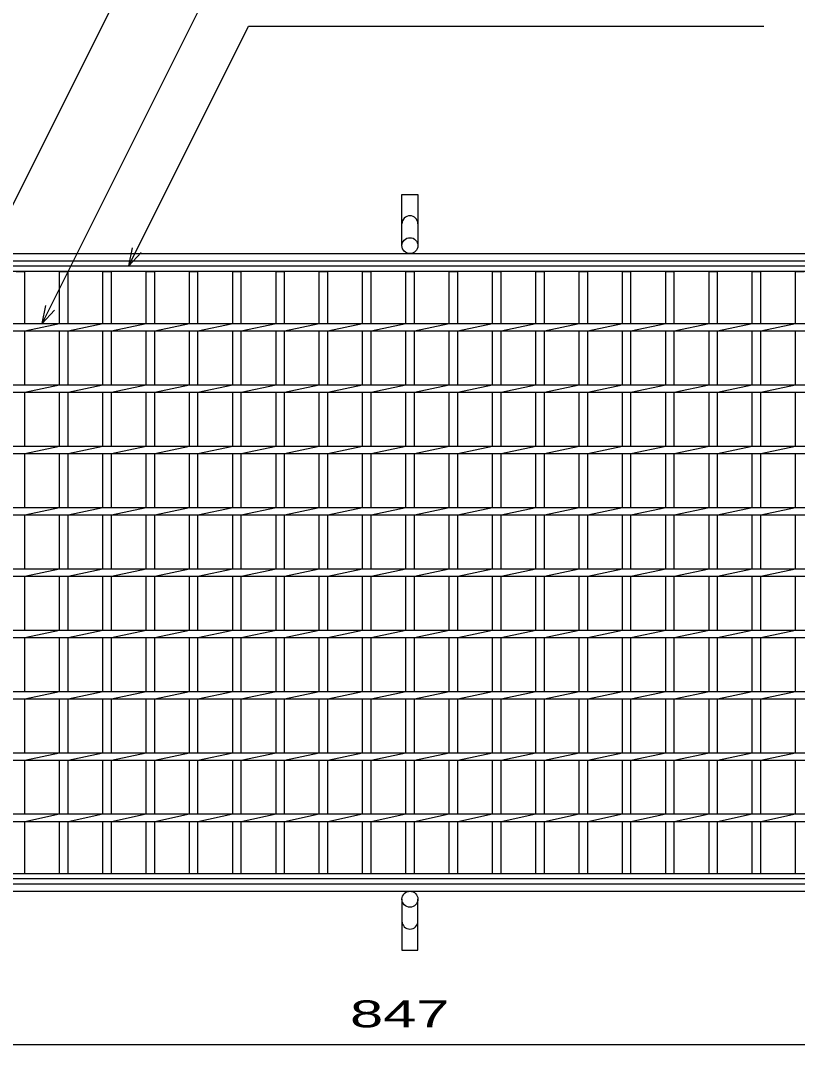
# Model space of a CAD drawing. Units: millimetres, scale not verified. Extents: x -1820 to 1731, y -1282 to 1054.
# Drawn here: x -1168 to -535, y -236 to 599 of the extents above; entities that cross this region are included whole.
import ezdxf
from ezdxf.enums import TextEntityAlignment as Align

# ---------------------------------------------------------------- set-up
doc = ezdxf.new("R2010")
doc.units = ezdxf.units.MM
doc.header["$LTSCALE"] = 10
for name, color, linetype, lineweight in [('16', 3, 'Continuous', 25), ('19', 6, 'Continuous', 25), ('22', 4, 'Continuous', 25)]:
    doc.layers.add(name, color=color, linetype=linetype, lineweight=lineweight)
doc.styles.add('ベクトル', font='')
doc.styles.get('ベクトル').set_extended_font_data('ベクトル')

msp = doc.modelspace()

# ---------------------------------------------------------------- linework, layer by layer
at = {"layer": '16'}
for p, q in [((-1348, 399), (-353, 399)), ((-353, 394.5), (-1348, 394.5)), ((-1171.5, 394.5), (-1164.5, 394.5)), ((-1164.5, 352), (-1164.5, 394.5)), ((-1136.2, 352), (-1136.2, 394.5)), ((-1136.2, 394.5), (-1129.2, 394.5)), ((-1129.2, 352), (-1129.2, 394.5)), ((-1100.9, 352), (-1100.9, 394.5)), ((-1100.9, 394.5), (-1093.9, 394.5)), ((-1093.9, 352), (-1093.9, 394.5)), ((-1065.6, 352), (-1065.6, 394.5)), ((-1065.6, 394.5), (-1058.6, 394.5)), ((-1058.6, 352), (-1058.6, 394.5)), ((-1030.3, 352), (-1030.3, 394.5)), ((-1030.3, 394.5), (-1023.3, 394.5)), ((-1023.3, 352), (-1023.3, 394.5)), ((-995, 352), (-995, 394.5)), ((-995, 394.5), (-988, 394.5)), ((-988, 352), (-988, 394.5)), ((-959.7, 352), (-959.7, 394.5)), ((-959.7, 394.5), (-952.7, 394.5)), ((-952.7, 352), (-952.7, 394.5)), ((-924.4, 352), (-924.4, 394.5)), ((-924.4, 394.5), (-917.4, 394.5)), ((-917.4, 352), (-917.4, 394.5)), ((-889.1, 352), (-889.1, 394.5)), ((-889.1, 394.5), (-882.1, 394.5)), ((-882.1, 352), (-882.1, 394.5)), ((-853.8, 352), (-853.8, 394.5)), ((-853.8, 394.5), (-846.8, 394.5)), ((-846.8, 352), (-846.8, 394.5)), ((-818.5, 352), (-818.5, 394.5)), ((-818.5, 394.5), (-811.5, 394.5)), ((-811.5, 352), (-811.5, 394.5)), ((-783.2, 352), (-783.2, 394.5)), ((-783.2, 394.5), (-776.2, 394.5)), ((-776.2, 352), (-776.2, 394.5)), ((-747.9, 352), (-747.9, 394.5)), ((-747.9, 394.5), (-740.9, 394.5)), ((-740.9, 352), (-740.9, 394.5)), ((-712.6, 352), (-712.6, 394.5)), ((-712.6, 394.5), (-705.6, 394.5)), ((-705.6, 352), (-705.6, 394.5)), ((-677.3, 352), (-677.3, 394.5)), ((-677.3, 394.5), (-670.3, 394.5)), ((-670.3, 352), (-670.3, 394.5)), ((-642, 352), (-642, 394.5)), ((-642, 394.5), (-635, 394.5)), ((-635, 352), (-635, 394.5)), ((-606.7, 352), (-606.7, 394.5)), ((-606.7, 394.5), (-599.7, 394.5)), ((-599.7, 352), (-599.7, 394.5)), ((-571.4, 352), (-571.4, 394.5)), ((-571.4, 394.5), (-564.4, 394.5)), ((-564.4, 352), (-564.4, 394.5)), ((-536.1, 352), (-536.1, 394.5)), ((-536.1, 394.5), (-529.1, 394.5)), ((-1242.1, 352), (-458.5, 352)), ((-1164.5, 346), (-1136.2, 352)), ((-1129.2, 346), (-1100.9, 352)), ((-1093.9, 346), (-1065.6, 352)), ((-1058.6, 346), (-1030.3, 352)), ((-1023.3, 346), (-995, 352)), ((-988, 346), (-959.7, 352)), ((-952.7, 346), (-924.4, 352)), ((-917.4, 346), (-889.1, 352)), ((-882.1, 346), (-853.8, 352)), ((-846.8, 346), (-818.5, 352)), ((-811.5, 346), (-783.2, 352)), ((-776.2, 346), (-747.9, 352)), ((-740.9, 346), (-712.6, 352)), ((-705.6, 346), (-677.3, 352)), ((-670.3, 346), (-642, 352)), ((-635, 346), (-606.7, 352)), ((-599.7, 346), (-571.4, 352)), ((-564.4, 346), (-536.1, 352)), ((-1242.1, 346), (-458.5, 346)), ((-1164.5, 302), (-1164.5, 346)), ((-1136.2, 302), (-1136.2, 346)), ((-1129.2, 302), (-1129.2, 346)), ((-1100.9, 302), (-1100.9, 346)), ((-1093.9, 302), (-1093.9, 346)), ((-1065.6, 302), (-1065.6, 346)), ((-1058.6, 302), (-1058.6, 346)), ((-1030.3, 302), (-1030.3, 346)), ((-1023.3, 302), (-1023.3, 346)), ((-995, 302), (-995, 346)), ((-988, 302), (-988, 346)), ((-959.7, 302), (-959.7, 346)), ((-952.7, 302), (-952.7, 346)), ((-924.4, 302), (-924.4, 346)), ((-917.4, 302), (-917.4, 346)), ((-889.1, 302), (-889.1, 346)), ((-882.1, 302), (-882.1, 346)), ((-853.8, 302), (-853.8, 346)), ((-846.8, 302), (-846.8, 346)), ((-818.5, 302), (-818.5, 346)), ((-811.5, 302), (-811.5, 346)), ((-783.2, 302), (-783.2, 346)), ((-776.2, 302), (-776.2, 346)), ((-747.9, 302), (-747.9, 346)), ((-740.9, 302), (-740.9, 346)), ((-712.6, 302), (-712.6, 346)), ((-705.6, 302), (-705.6, 346)), ((-677.3, 302), (-677.3, 346)), ((-670.3, 302), (-670.3, 346)), ((-642, 302), (-642, 346)), ((-635, 302), (-635, 346)), ((-606.7, 302), (-606.7, 346)), ((-599.7, 302), (-599.7, 346)), ((-571.4, 302), (-571.4, 346)), ((-564.4, 302), (-564.4, 346)), ((-536.1, 302), (-536.1, 346)), ((-1348, 302), (-353, 302)), ((-1164.5, 296), (-1136.2, 302)), ((-1129.2, 296), (-1100.9, 302)), ((-1093.9, 296), (-1065.6, 302)), ((-1058.6, 296), (-1030.3, 302)), ((-1023.3, 296), (-995, 302)), ((-988, 296), (-959.7, 302)), ((-952.7, 296), (-924.4, 302)), ((-917.4, 296), (-889.1, 302)), ((-882.1, 296), (-853.8, 302)), ((-846.8, 296), (-818.5, 302)), ((-811.5, 296), (-783.2, 302)), ((-776.2, 296), (-747.9, 302)), ((-740.9, 296), (-712.6, 302)), ((-705.6, 296), (-677.3, 302)), ((-670.3, 296), (-642, 302)), ((-635, 296), (-606.7, 302)), ((-599.7, 296), (-571.4, 302)), ((-564.4, 296), (-536.1, 302)), ((-1348, 296), (-353, 296)), ((-1164.5, 252), (-1164.5, 296)), ((-1136.2, 252), (-1136.2, 296)), ((-1129.2, 252), (-1129.2, 296)), ((-1100.9, 252), (-1100.9, 296)), ((-1093.9, 252), (-1093.9, 296)), ((-1065.6, 252), (-1065.6, 296)), ((-1058.6, 252), (-1058.6, 296)), ((-1030.3, 252), (-1030.3, 296)), ((-1023.3, 252), (-1023.3, 296)), ((-995, 252), (-995, 296)), ((-988, 252), (-988, 296)), ((-959.7, 252), (-959.7, 296)), ((-952.7, 252), (-952.7, 296)), ((-924.4, 252), (-924.4, 296)), ((-917.4, 252), (-917.4, 296)), ((-889.1, 252), (-889.1, 296)), ((-882.1, 252), (-882.1, 296)), ((-853.8, 252), (-853.8, 296)), ((-846.8, 252), (-846.8, 296)), ((-818.5, 252), (-818.5, 296)), ((-811.5, 252), (-811.5, 296)), ((-783.2, 252), (-783.2, 296)), ((-776.2, 252), (-776.2, 296)), ((-747.9, 252), (-747.9, 296)), ((-740.9, 252), (-740.9, 296)), ((-712.6, 252), (-712.6, 296)), ((-705.6, 252), (-705.6, 296)), ((-677.3, 252), (-677.3, 296)), ((-670.3, 252), (-670.3, 296)), ((-642, 252), (-642, 296)), ((-635, 252), (-635, 296)), ((-606.7, 252), (-606.7, 296)), ((-599.7, 252), (-599.7, 296)), ((-571.4, 252), (-571.4, 296)), ((-564.4, 252), (-564.4, 296)), ((-536.1, 252), (-536.1, 296)), ((-1348, 252), (-353, 252)), ((-1164.5, 246), (-1136.2, 252)), ((-1129.2, 246), (-1100.9, 252)), ((-1093.9, 246), (-1065.6, 252)), ((-1058.6, 246), (-1030.3, 252)), ((-1023.3, 246), (-995, 252)), ((-988, 246), (-959.7, 252)), ((-952.7, 246), (-924.4, 252)), ((-917.4, 246), (-889.1, 252)), ((-882.1, 246), (-853.8, 252)), ((-846.8, 246), (-818.5, 252)), ((-811.5, 246), (-783.2, 252)), ((-776.2, 246), (-747.9, 252)), ((-740.9, 246), (-712.6, 252)), ((-705.6, 246), (-677.3, 252)), ((-670.3, 246), (-642, 252)), ((-635, 246), (-606.7, 252)), ((-599.7, 246), (-571.4, 252)), ((-564.4, 246), (-536.1, 252)), ((-1348, 246), (-353, 246)), ((-1164.5, 202), (-1164.5, 246)), ((-1136.2, 202), (-1136.2, 246)), ((-1129.2, 202), (-1129.2, 246)), ((-1100.9, 202), (-1100.9, 246)), ((-1093.9, 202), (-1093.9, 246)), ((-1065.6, 202), (-1065.6, 246)), ((-1058.6, 202), (-1058.6, 246)), ((-1030.3, 202), (-1030.3, 246)), ((-1023.3, 202), (-1023.3, 246)), ((-995, 202), (-995, 246)), ((-988, 202), (-988, 246)), ((-959.7, 202), (-959.7, 246)), ((-952.7, 202), (-952.7, 246)), ((-924.4, 202), (-924.4, 246)), ((-917.4, 202), (-917.4, 246)), ((-889.1, 202), (-889.1, 246)), ((-882.1, 202), (-882.1, 246)), ((-853.8, 202), (-853.8, 246)), ((-846.8, 202), (-846.8, 246)), ((-818.5, 202), (-818.5, 246)), ((-811.5, 202), (-811.5, 246)), ((-783.2, 202), (-783.2, 246)), ((-776.2, 202), (-776.2, 246)), ((-747.9, 202), (-747.9, 246)), ((-740.9, 202), (-740.9, 246)), ((-712.6, 202), (-712.6, 246)), ((-705.6, 202), (-705.6, 246)), ((-677.3, 202), (-677.3, 246)), ((-670.3, 202), (-670.3, 246)), ((-642, 202), (-642, 246)), ((-635, 202), (-635, 246)), ((-606.7, 202), (-606.7, 246)), ((-599.7, 202), (-599.7, 246)), ((-571.4, 202), (-571.4, 246)), ((-564.4, 202), (-564.4, 246)), ((-536.1, 202), (-536.1, 246)), ((-1348, 202), (-353, 202)), ((-1164.5, 196), (-1136.2, 202)), ((-1129.2, 196), (-1100.9, 202)), ((-1093.9, 196), (-1065.6, 202)), ((-1058.6, 196), (-1030.3, 202)), ((-1023.3, 196), (-995, 202)), ((-988, 196), (-959.7, 202)), ((-952.7, 196), (-924.4, 202)), ((-917.4, 196), (-889.1, 202)), ((-882.1, 196), (-853.8, 202)), ((-846.8, 196), (-818.5, 202)), ((-811.5, 196), (-783.2, 202)), ((-776.2, 196), (-747.9, 202)), ((-740.9, 196), (-712.6, 202)), ((-705.6, 196), (-677.3, 202)), ((-670.3, 196), (-642, 202)), ((-635, 196), (-606.7, 202)), ((-599.7, 196), (-571.4, 202)), ((-564.4, 196), (-536.1, 202)), ((-1348, 196), (-353, 196)), ((-1164.5, 152), (-1164.5, 196)), ((-1136.2, 152), (-1136.2, 196)), ((-1129.2, 152), (-1129.2, 196)), ((-1100.9, 152), (-1100.9, 196)), ((-1093.9, 152), (-1093.9, 196)), ((-1065.6, 152), (-1065.6, 196)), ((-1058.6, 152), (-1058.6, 196)), ((-1030.3, 152), (-1030.3, 196)), ((-1023.3, 152), (-1023.3, 196)), ((-995, 152), (-995, 196)), ((-988, 152), (-988, 196)), ((-959.7, 152), (-959.7, 196)), ((-952.7, 152), (-952.7, 196)), ((-924.4, 152), (-924.4, 196)), ((-917.4, 152), (-917.4, 196)), ((-889.1, 152), (-889.1, 196)), ((-882.1, 152), (-882.1, 196)), ((-853.8, 152), (-853.8, 196)), ((-846.8, 152), (-846.8, 196)), ((-818.5, 152), (-818.5, 196)), ((-811.5, 152), (-811.5, 196)), ((-783.2, 152), (-783.2, 196)), ((-776.2, 152), (-776.2, 196)), ((-747.9, 152), (-747.9, 196)), ((-740.9, 152), (-740.9, 196)), ((-712.6, 152), (-712.6, 196)), ((-705.6, 152), (-705.6, 196)), ((-677.3, 152), (-677.3, 196)), ((-670.3, 152), (-670.3, 196)), ((-642, 152), (-642, 196)), ((-635, 152), (-635, 196)), ((-606.7, 152), (-606.7, 196)), ((-599.7, 152), (-599.7, 196)), ((-571.4, 152), (-571.4, 196)), ((-564.4, 152), (-564.4, 196)), ((-536.1, 152), (-536.1, 196)), ((-1348, 152), (-353, 152)), ((-1164.5, 146), (-1136.2, 152)), ((-1129.2, 146), (-1100.9, 152)), ((-1093.9, 146), (-1065.6, 152)), ((-1058.6, 146), (-1030.3, 152)), ((-1023.3, 146), (-995, 152)), ((-988, 146), (-959.7, 152)), ((-952.7, 146), (-924.4, 152)), ((-917.4, 146), (-889.1, 152)), ((-882.1, 146), (-853.8, 152)), ((-846.8, 146), (-818.5, 152)), ((-811.5, 146), (-783.2, 152)), ((-776.2, 146), (-747.9, 152)), ((-740.9, 146), (-712.6, 152)), ((-705.6, 146), (-677.3, 152)), ((-670.3, 146), (-642, 152)), ((-635, 146), (-606.7, 152)), ((-599.7, 146), (-571.4, 152)), ((-564.4, 146), (-536.1, 152)), ((-1348, 146), (-353, 146)), ((-1164.5, 102), (-1164.5, 146)), ((-1136.2, 102), (-1136.2, 146)), ((-1129.2, 102), (-1129.2, 146)), ((-1100.9, 102), (-1100.9, 146)), ((-1093.9, 102), (-1093.9, 146)), ((-1065.6, 102), (-1065.6, 146)), ((-1058.6, 102), (-1058.6, 146)), ((-1030.3, 102), (-1030.3, 146)), ((-1023.3, 102), (-1023.3, 146)), ((-995, 102), (-995, 146)), ((-988, 102), (-988, 146)), ((-959.7, 102), (-959.7, 146)), ((-952.7, 102), (-952.7, 146)), ((-924.4, 102), (-924.4, 146)), ((-917.4, 102), (-917.4, 146)), ((-889.1, 102), (-889.1, 146)), ((-882.1, 102), (-882.1, 146)), ((-853.8, 102), (-853.8, 146)), ((-846.8, 102), (-846.8, 146)), ((-818.5, 102), (-818.5, 146)), ((-811.5, 102), (-811.5, 146)), ((-783.2, 102), (-783.2, 146)), ((-776.2, 102), (-776.2, 146)), ((-747.9, 102), (-747.9, 146)), ((-740.9, 102), (-740.9, 146)), ((-712.6, 102), (-712.6, 146)), ((-705.6, 102), (-705.6, 146)), ((-677.3, 102), (-677.3, 146)), ((-670.3, 102), (-670.3, 146)), ((-642, 102), (-642, 146)), ((-635, 102), (-635, 146)), ((-606.7, 102), (-606.7, 146)), ((-599.7, 102), (-599.7, 146)), ((-571.4, 102), (-571.4, 146)), ((-564.4, 102), (-564.4, 146)), ((-536.1, 102), (-536.1, 146)), ((-1348, 102), (-353, 102)), ((-1164.5, 96), (-1136.2, 102)), ((-1129.2, 96), (-1100.9, 102)), ((-1093.9, 96), (-1065.6, 102)), ((-1058.6, 96), (-1030.3, 102)), ((-1023.3, 96), (-995, 102)), ((-988, 96), (-959.7, 102)), ((-952.7, 96), (-924.4, 102)), ((-917.4, 96), (-889.1, 102)), ((-882.1, 96), (-853.8, 102)), ((-846.8, 96), (-818.5, 102)), ((-811.5, 96), (-783.2, 102)), ((-776.2, 96), (-747.9, 102)), ((-740.9, 96), (-712.6, 102)), ((-705.6, 96), (-677.3, 102)), ((-670.3, 96), (-642, 102)), ((-635, 96), (-606.7, 102)), ((-599.7, 96), (-571.4, 102)), ((-564.4, 96), (-536.1, 102)), ((-1348, 96), (-353, 96)), ((-1164.5, 52), (-1164.5, 96)), ((-1136.2, 52), (-1136.2, 96)), ((-1129.2, 52), (-1129.2, 96)), ((-1100.9, 52), (-1100.9, 96)), ((-1093.9, 52), (-1093.9, 96)), ((-1065.6, 52), (-1065.6, 96)), ((-1058.6, 52), (-1058.6, 96)), ((-1030.3, 52), (-1030.3, 96)), ((-1023.3, 52), (-1023.3, 96)), ((-995, 52), (-995, 96)), ((-988, 52), (-988, 96)), ((-959.7, 52), (-959.7, 96)), ((-952.7, 52), (-952.7, 96)), ((-924.4, 52), (-924.4, 96)), ((-917.4, 52), (-917.4, 96)), ((-889.1, 52), (-889.1, 96)), ((-882.1, 52), (-882.1, 96)), ((-853.8, 52), (-853.8, 96)), ((-846.8, 52), (-846.8, 96)), ((-818.5, 52), (-818.5, 96)), ((-811.5, 52), (-811.5, 96)), ((-783.2, 52), (-783.2, 96)), ((-776.2, 52), (-776.2, 96)), ((-747.9, 52), (-747.9, 96)), ((-740.9, 52), (-740.9, 96)), ((-712.6, 52), (-712.6, 96)), ((-705.6, 52), (-705.6, 96)), ((-677.3, 52), (-677.3, 96)), ((-670.3, 52), (-670.3, 96)), ((-642, 52), (-642, 96)), ((-635, 52), (-635, 96)), ((-606.7, 52), (-606.7, 96)), ((-599.7, 52), (-599.7, 96)), ((-571.4, 52), (-571.4, 96)), ((-564.4, 52), (-564.4, 96)), ((-536.1, 52), (-536.1, 96)), ((-1348, 52), (-353, 52)), ((-1164.5, 46), (-1136.2, 52)), ((-1129.2, 46), (-1100.9, 52)), ((-1093.9, 46), (-1065.6, 52)), ((-1058.6, 46), (-1030.3, 52)), ((-1023.3, 46), (-995, 52)), ((-988, 46), (-959.7, 52)), ((-952.7, 46), (-924.4, 52)), ((-917.4, 46), (-889.1, 52)), ((-882.1, 46), (-853.8, 52)), ((-846.8, 46), (-818.5, 52)), ((-811.5, 46), (-783.2, 52)), ((-776.2, 46), (-747.9, 52)), ((-740.9, 46), (-712.6, 52)), ((-705.6, 46), (-677.3, 52)), ((-670.3, 46), (-642, 52)), ((-635, 46), (-606.7, 52)), ((-599.7, 46), (-571.4, 52)), ((-564.4, 46), (-536.1, 52)), ((-1348, 46), (-353, 46)), ((-1164.5, 2), (-1164.5, 46)), ((-1136.2, 2), (-1136.2, 46)), ((-1129.2, 2), (-1129.2, 46)), ((-1100.9, 2), (-1100.9, 46)), ((-1093.9, 2), (-1093.9, 46)), ((-1065.6, 2), (-1065.6, 46)), ((-1058.6, 2), (-1058.6, 46)), ((-1030.3, 2), (-1030.3, 46)), ((-1023.3, 2), (-1023.3, 46)), ((-995, 2), (-995, 46)), ((-988, 2), (-988, 46)), ((-959.7, 2), (-959.7, 46)), ((-952.7, 2), (-952.7, 46)), ((-924.4, 2), (-924.4, 46)), ((-917.4, 2), (-917.4, 46)), ((-889.1, 2), (-889.1, 46)), ((-882.1, 2), (-882.1, 46)), ((-853.8, 2), (-853.8, 46)), ((-846.8, 2), (-846.8, 46)), ((-818.5, 2), (-818.5, 46)), ((-811.5, 2), (-811.5, 46)), ((-783.2, 2), (-783.2, 46)), ((-776.2, 2), (-776.2, 46)), ((-747.9, 2), (-747.9, 46)), ((-740.9, 2), (-740.9, 46)), ((-712.6, 2), (-712.6, 46)), ((-705.6, 2), (-705.6, 46)), ((-677.3, 2), (-677.3, 46)), ((-670.3, 2), (-670.3, 46)), ((-642, 2), (-642, 46)), ((-635, 2), (-635, 46)), ((-606.7, 2), (-606.7, 46)), ((-599.7, 2), (-599.7, 46)), ((-571.4, 2), (-571.4, 46)), ((-564.4, 2), (-564.4, 46)), ((-536.1, 2), (-536.1, 46)), ((-1348, 2), (-353, 2)), ((-1164.5, -4), (-1136.2, 2)), ((-1129.2, -4), (-1100.9, 2)), ((-1093.9, -4), (-1065.6, 2)), ((-1058.6, -4), (-1030.3, 2)), ((-1023.3, -4), (-995, 2)), ((-988, -4), (-959.7, 2)), ((-952.7, -4), (-924.4, 2)), ((-917.4, -4), (-889.1, 2)), ((-882.1, -4), (-853.8, 2)), ((-846.8, -4), (-818.5, 2)), ((-811.5, -4), (-783.2, 2)), ((-776.2, -4), (-747.9, 2)), ((-740.9, -4), (-712.6, 2)), ((-705.6, -4), (-677.3, 2)), ((-670.3, -4), (-642, 2)), ((-635, -4), (-606.7, 2)), ((-599.7, -4), (-571.4, 2)), ((-564.4, -4), (-536.1, 2)), ((-1348, -4), (-353, -4)), ((-1164.5, -48), (-1164.5, -4)), ((-1136.2, -48), (-1136.2, -4)), ((-1129.2, -48), (-1129.2, -4)), ((-1100.9, -48), (-1100.9, -4)), ((-1093.9, -48), (-1093.9, -4)), ((-1065.6, -48), (-1065.6, -4)), ((-1058.6, -48), (-1058.6, -4)), ((-1030.3, -48), (-1030.3, -4)), ((-1023.3, -48), (-1023.3, -4)), ((-995, -48), (-995, -4)), ((-988, -48), (-988, -4)), ((-959.7, -48), (-959.7, -4)), ((-952.7, -48), (-952.7, -4)), ((-924.4, -48), (-924.4, -4)), ((-917.4, -48), (-917.4, -4)), ((-889.1, -48), (-889.1, -4)), ((-882.1, -48), (-882.1, -4)), ((-853.8, -48), (-853.8, -4)), ((-846.8, -48), (-846.8, -4)), ((-818.5, -48), (-818.5, -4)), ((-811.5, -48), (-811.5, -4)), ((-783.2, -48), (-783.2, -4)), ((-776.2, -48), (-776.2, -4)), ((-747.9, -48), (-747.9, -4)), ((-740.9, -48), (-740.9, -4)), ((-712.6, -48), (-712.6, -4)), ((-705.6, -48), (-705.6, -4)), ((-677.3, -48), (-677.3, -4)), ((-670.3, -48), (-670.3, -4)), ((-642, -48), (-642, -4)), ((-635, -48), (-635, -4)), ((-606.7, -48), (-606.7, -4)), ((-599.7, -48), (-599.7, -4)), ((-571.4, -48), (-571.4, -4)), ((-564.4, -48), (-564.4, -4)), ((-536.1, -48), (-536.1, -4)), ((-1242.1, -48), (-458.5, -48)), ((-1164.5, -54), (-1136.2, -48)), ((-1129.2, -54), (-1100.9, -48)), ((-1093.9, -54), (-1065.6, -48)), ((-1058.6, -54), (-1030.3, -48)), ((-1023.3, -54), (-995, -48)), ((-988, -54), (-959.7, -48)), ((-952.7, -54), (-924.4, -48)), ((-917.4, -54), (-889.1, -48)), ((-882.1, -54), (-853.8, -48)), ((-846.8, -54), (-818.5, -48)), ((-811.5, -54), (-783.2, -48)), ((-776.2, -54), (-747.9, -48)), ((-740.9, -54), (-712.6, -48)), ((-705.6, -54), (-677.3, -48)), ((-670.3, -54), (-642, -48)), ((-635, -54), (-606.7, -48)), ((-599.7, -54), (-571.4, -48)), ((-564.4, -54), (-536.1, -48)), ((-1242.1, -54), (-458.5, -54)), ((-1164.5, -96.5), (-1164.5, -54)), ((-1136.2, -96.5), (-1136.2, -54)), ((-1129.2, -96.5), (-1129.2, -54)), ((-1100.9, -96.5), (-1100.9, -54)), ((-1093.9, -96.5), (-1093.9, -54)), ((-1065.6, -96.5), (-1065.6, -54)), ((-1058.6, -96.5), (-1058.6, -54)), ((-1030.3, -96.5), (-1030.3, -54)), ((-1023.3, -96.5), (-1023.3, -54)), ((-995, -96.5), (-995, -54)), ((-988, -96.5), (-988, -54)), ((-959.7, -96.5), (-959.7, -54)), ((-952.7, -96.5), (-952.7, -54)), ((-924.4, -96.5), (-924.4, -54)), ((-917.4, -96.5), (-917.4, -54)), ((-889.1, -96.5), (-889.1, -54)), ((-882.1, -96.5), (-882.1, -54)), ((-853.8, -96.5), (-853.8, -54)), ((-846.8, -96.5), (-846.8, -54)), ((-818.5, -96.5), (-818.5, -54)), ((-811.5, -96.5), (-811.5, -54)), ((-783.2, -96.5), (-783.2, -54)), ((-776.2, -96.5), (-776.2, -54)), ((-747.9, -96.5), (-747.9, -54)), ((-740.9, -96.5), (-740.9, -54)), ((-712.6, -96.5), (-712.6, -54)), ((-705.6, -96.5), (-705.6, -54)), ((-677.3, -96.5), (-677.3, -54)), ((-670.3, -96.5), (-670.3, -54)), ((-642, -96.5), (-642, -54)), ((-635, -96.5), (-635, -54)), ((-606.7, -96.5), (-606.7, -54)), ((-599.7, -96.5), (-599.7, -54)), ((-571.4, -96.5), (-571.4, -54)), ((-564.4, -96.5), (-564.4, -54)), ((-536.1, -96.5), (-536.1, -54)), ((-1348, -96.5), (-353, -96.5)), ((-1171.5, -96.5), (-1164.5, -96.5)), ((-1136.2, -96.5), (-1129.2, -96.5)), ((-1100.9, -96.5), (-1093.9, -96.5)), ((-1065.6, -96.5), (-1058.6, -96.5)), ((-1030.3, -96.5), (-1023.3, -96.5)), ((-995, -96.5), (-988, -96.5)), ((-959.7, -96.5), (-952.7, -96.5)), ((-924.4, -96.5), (-917.4, -96.5)), ((-889.1, -96.5), (-882.1, -96.5)), ((-853.8, -96.5), (-846.8, -96.5)), ((-818.5, -96.5), (-811.5, -96.5)), ((-783.2, -96.5), (-776.2, -96.5)), ((-747.9, -96.5), (-740.9, -96.5)), ((-712.6, -96.5), (-705.6, -96.5)), ((-677.3, -96.5), (-670.3, -96.5)), ((-642, -96.5), (-635, -96.5)), ((-606.7, -96.5), (-599.7, -96.5)), ((-571.4, -96.5), (-564.4, -96.5)), ((-536.1, -96.5), (-529.1, -96.5)), ((-353, -101), (-1348, -101))]:
    msp.add_line(p, q, dxfattribs=at)
at = {"layer": '19'}
for p, q in [((-857, 415.5), (-857, 457.12)), ((-857, 457.12), (-844, 457.12)), ((-844, 457.12), (-844, 415.5)), ((-1350.5, 409), (-350.5, 409)), ((-1350.5, 403), (-350.5, 403)), ((-1350.5, -105), (-350.5, -105)), ((-1350.5, -111), (-350.5, -111)), ((-857, -117.5), (-857, -159.12)), ((-844, -159.12), (-844, -117.5)), ((-857, -159.12), (-844, -159.12))]:
    msp.add_line(p, q, dxfattribs=at)
for centre in [(-850.5, 415.5), (-850.5, -117.5)]:
    msp.add_circle(centre, 6.5, dxfattribs=at)
for centre, start, end in [((-850.5, 433.34), 0, 180), ((-850.5, -135.34), 180, 0)]:
    msp.add_arc(centre, 6.5, start, end, dxfattribs=at)
at = {"layer": '22'}
for p, q in [((-1235.1, 327), (-1052.85, 691.5)), ((-1150.35, 352), (-1004.1, 644.5)), ((-1079.75, 399), (-982, 594.5)), ((-982, 594.5), (-562, 594.5)), ((-1079.75, 399), (-1076.75, 413.6)), ((-1079.75, 399), (-1069.75, 410)), ((-1150.35, 352), (-1147.35, 366.6)), ((-1150.35, 352), (-1140.35, 363)), ((-1273.9, -236), (-426.7, -236))]:
    msp.add_line(p, q, dxfattribs=at)

# ---------------------------------------------------------------- texts
at = {"layer": '22', "color": 2, "style": 'ベクトル', "width": 1.65}
msp.add_text(' 847 ', height=21.99, dxfattribs=at).set_placement((-912.8, -211), align=Align.MIDDLE_LEFT)

doc.saveas('drawing.dxf')
